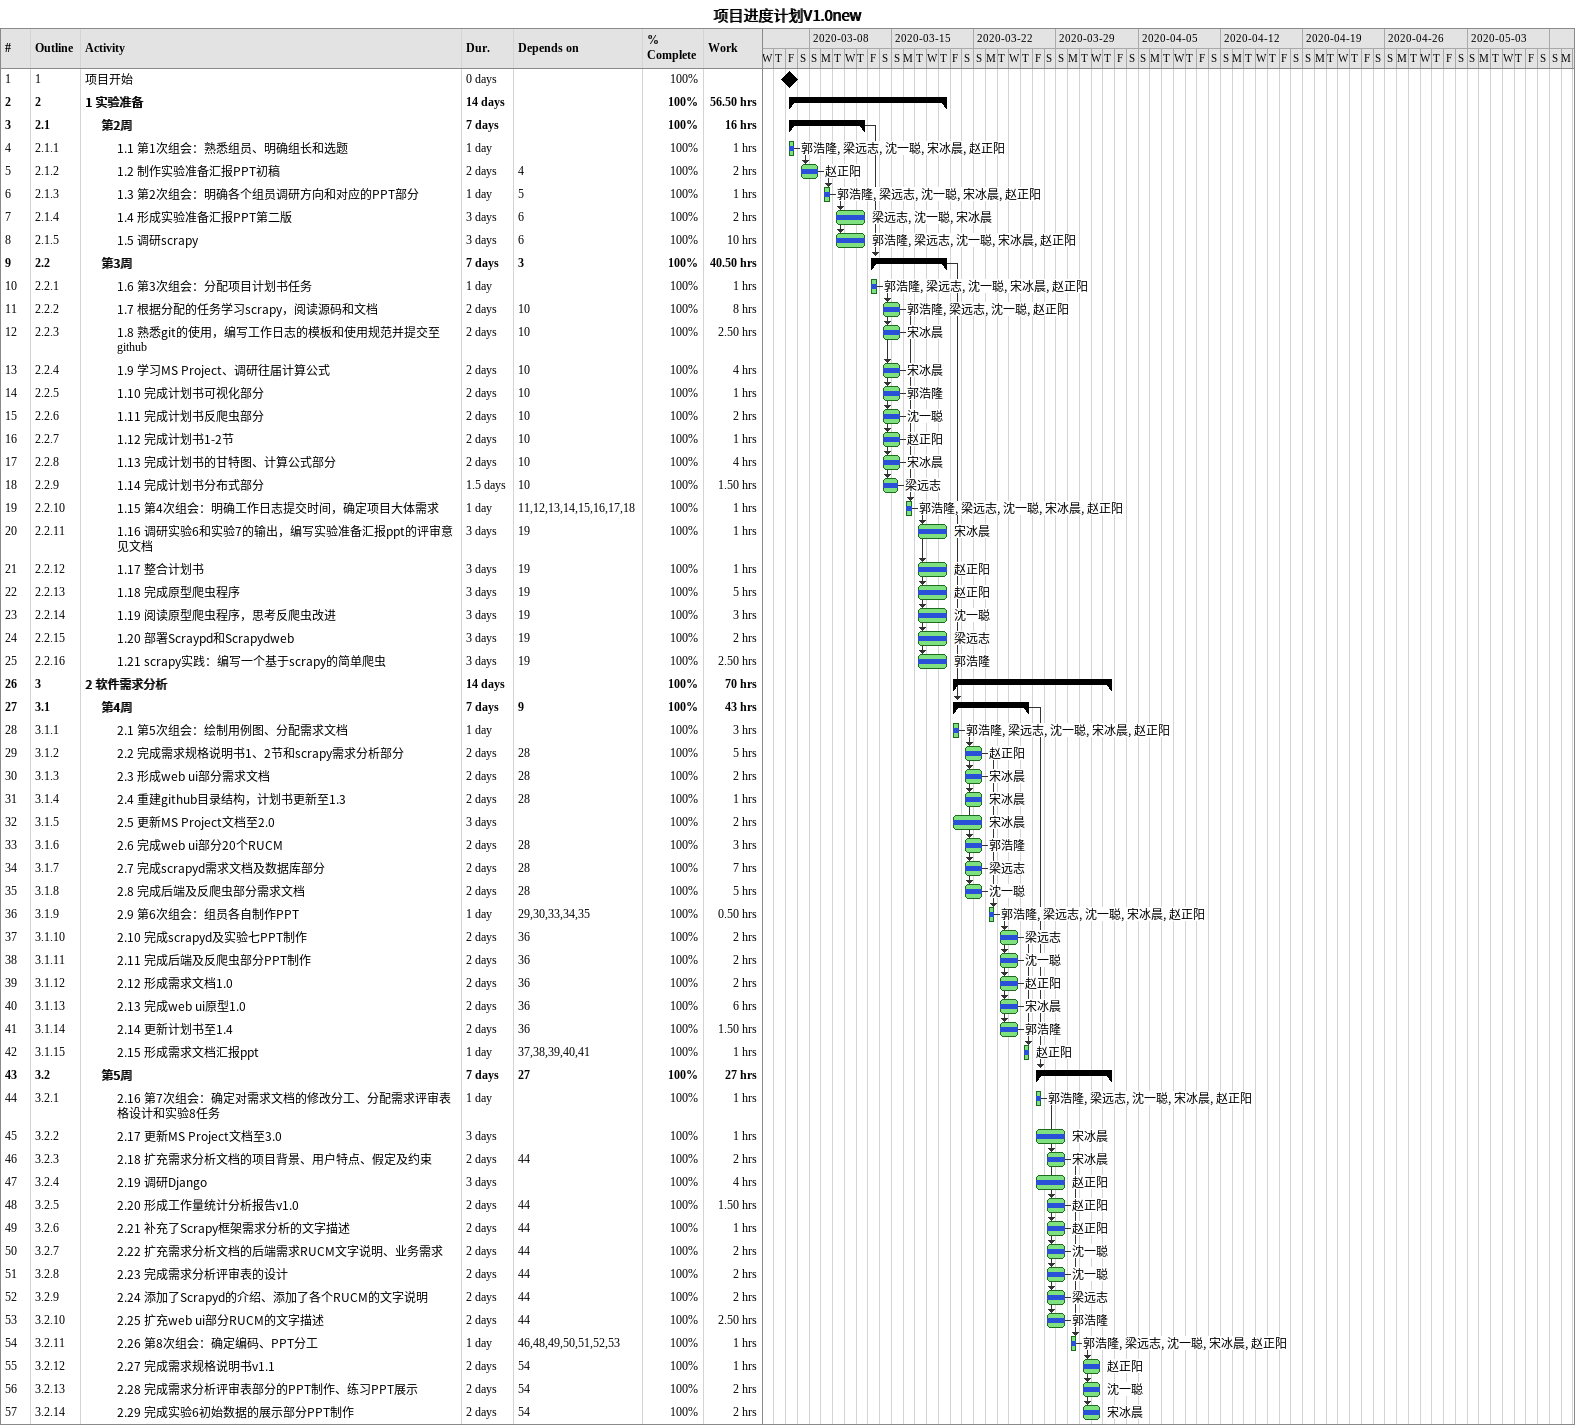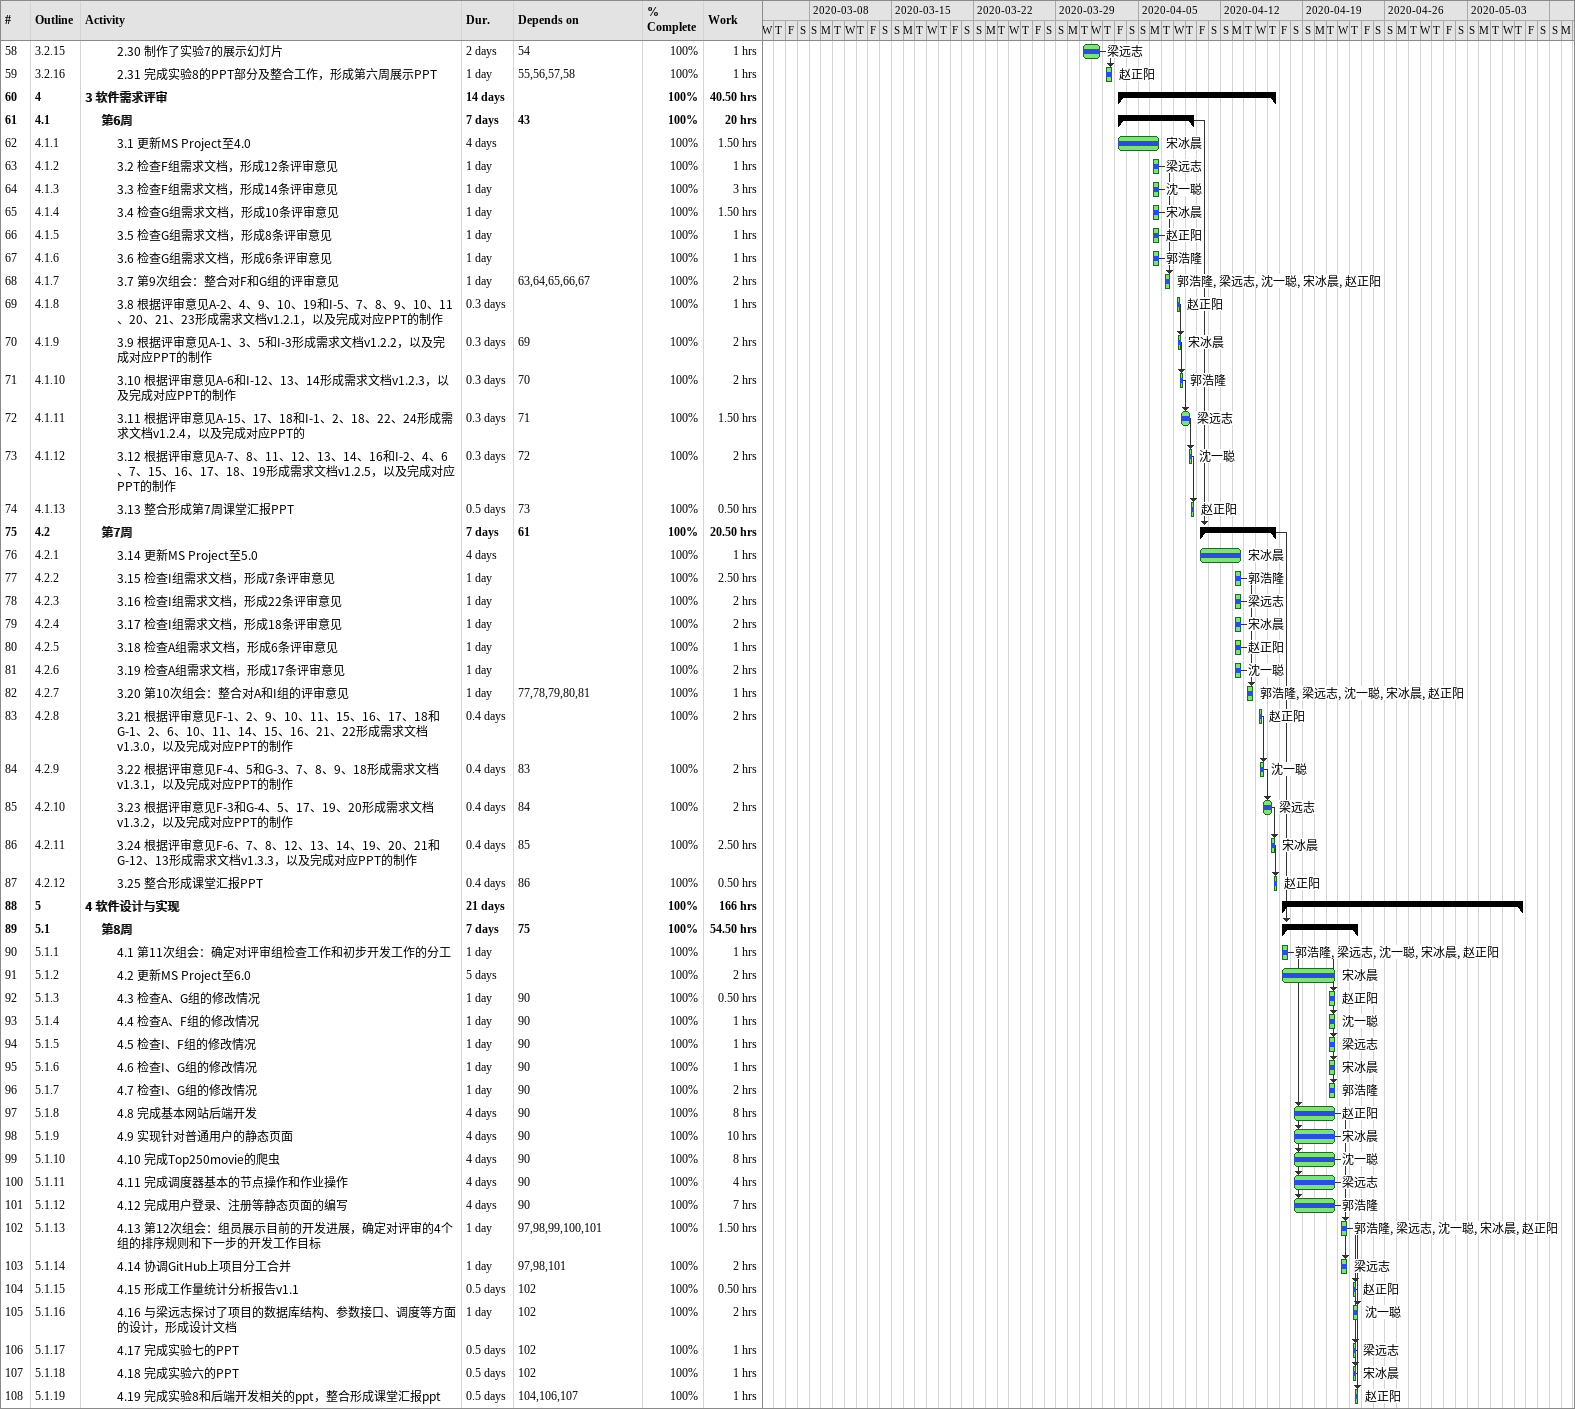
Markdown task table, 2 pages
项目进度计划V1.0new

| ID | WBS | Task | Duration | Start | Finish | Predecessors | Resources | % complete | Work (h) |
|---|---|---|---|---|---|---|---|---|---|
| 1 | 1 | 项目开始 | 0d | 2020-03-06 | 2020-03-06 |  |  | 100 |  |
| 2 | 2 | **1 实验准备** | 14d | 2020-03-06 | 2020-03-19 |  |  | 100 | 56.50 |
| 3 | 2.1 | **第2周** | 7d | 2020-03-06 | 2020-03-12 |  |  | 100 | 16 |
| 4 | 2.1.1 | 1.1 第1次组会：熟悉组员、明确组长和选题 | 1d | 2020-03-06 | 2020-03-06 |  | 郭浩隆, 梁远志, 沈一聪, 宋冰晨, 赵正阳 | 100 | 1 |
| 5 | 2.1.2 | 1.2 制作实验准备汇报PPT初稿 | 2d | 2020-03-07 | 2020-03-08 | 4 | 赵正阳 | 100 | 2 |
| 6 | 2.1.3 | 1.3 第2次组会：明确各个组员调研方向和对应的PPT部分 | 1d | 2020-03-09 | 2020-03-09 | 5 | 郭浩隆, 梁远志, 沈一聪, 宋冰晨, 赵正阳 | 100 | 1 |
| 7 | 2.1.4 | 1.4 形成实验准备汇报PPT第二版 | 3d | 2020-03-10 | 2020-03-12 | 6 | 梁远志, 沈一聪, 宋冰晨 | 100 | 2 |
| 8 | 2.1.5 | 1.5 调研scrapy | 3d | 2020-03-10 | 2020-03-12 | 6 | 郭浩隆, 梁远志, 沈一聪, 宋冰晨, 赵正阳 | 100 | 10 |
| 9 | 2.2 | **第3周** | 7d | 2020-03-13 | 2020-03-19 | 3 |  | 100 | 40.50 |
| 10 | 2.2.1 | 1.6 第3次组会：分配项目计划书任务 | 1d | 2020-03-13 | 2020-03-13 |  | 郭浩隆, 梁远志, 沈一聪, 宋冰晨, 赵正阳 | 100 | 1 |
| 11 | 2.2.2 | 1.7 根据分配的任务学习scrapy，阅读源码和文档 | 2d | 2020-03-14 | 2020-03-15 | 10 | 郭浩隆, 梁远志, 沈一聪, 赵正阳 | 100 | 8 |
| 12 | 2.2.3 | 1.8 熟悉git的使用，编写工作日志的模板和使用规范并提交至github | 2d | 2020-03-14 | 2020-03-15 | 10 | 宋冰晨 | 100 | 2.50 |
| 13 | 2.2.4 | 1.9 学习MS Project、调研往届计算公式 | 2d | 2020-03-14 | 2020-03-15 | 10 | 宋冰晨 | 100 | 4 |
| 14 | 2.2.5 | 1.10 完成计划书可视化部分 | 2d | 2020-03-14 | 2020-03-15 | 10 | 郭浩隆 | 100 | 1 |
| 15 | 2.2.6 | 1.11 完成计划书反爬虫部分 | 2d | 2020-03-14 | 2020-03-15 | 10 | 沈一聪 | 100 | 2 |
| 16 | 2.2.7 | 1.12 完成计划书1-2节 | 2d | 2020-03-14 | 2020-03-15 | 10 | 赵正阳 | 100 | 1 |
| 17 | 2.2.8 | 1.13 完成计划书的甘特图、计算公式部分 | 2d | 2020-03-14 | 2020-03-15 | 10 | 宋冰晨 | 100 | 4 |
| 18 | 2.2.9 | 1.14 完成计划书分布式部分 | 1.5d | 2020-03-14 | 2020-03-15 | 10 | 梁远志 | 100 | 1.50 |
| 19 | 2.2.10 | 1.15 第4次组会：明确工作日志提交时间，确定项目大体需求 | 1d | 2020-03-16 | 2020-03-16 | 11, 12, 13, 14, 15, 16, 17, 18 | 郭浩隆, 梁远志, 沈一聪, 宋冰晨, 赵正阳 | 100 | 1 |
| 20 | 2.2.11 | 1.16 调研实验6和实验7的输出，编写实验准备汇报ppt的评审意见文档 | 3d | 2020-03-17 | 2020-03-19 | 19 | 宋冰晨 | 100 | 1 |
| 21 | 2.2.12 | 1.17 整合计划书 | 3d | 2020-03-17 | 2020-03-19 | 19 | 赵正阳 | 100 | 1 |
| 22 | 2.2.13 | 1.18 完成原型爬虫程序 | 3d | 2020-03-17 | 2020-03-19 | 19 | 赵正阳 | 100 | 5 |
| 23 | 2.2.14 | 1.19 阅读原型爬虫程序，思考反爬虫改进 | 3d | 2020-03-17 | 2020-03-19 | 19 | 沈一聪 | 100 | 3 |
| 24 | 2.2.15 | 1.20 部署Scraypd和Scrapydweb | 3d | 2020-03-17 | 2020-03-19 | 19 | 梁远志 | 100 | 2 |
| 25 | 2.2.16 | 1.21 scrapy实践：编写一个基于scrapy的简单爬虫 | 3d | 2020-03-17 | 2020-03-19 | 19 | 郭浩隆 | 100 | 2.50 |
| 26 | 3 | **2 软件需求分析** | 14d | 2020-03-20 | 2020-04-02 |  |  | 100 | 70 |
| 27 | 3.1 | **第4周** | 7d | 2020-03-20 | 2020-03-26 | 9 |  | 100 | 43 |
| 28 | 3.1.1 | 2.1 第5次组会：绘制用例图、分配需求文档 | 1d | 2020-03-20 | 2020-03-20 |  | 郭浩隆, 梁远志, 沈一聪, 宋冰晨, 赵正阳 | 100 | 3 |
| 29 | 3.1.2 | 2.2 完成需求规格说明书1、2节和scrapy需求分析部分 | 2d | 2020-03-21 | 2020-03-22 | 28 | 赵正阳 | 100 | 5 |
| 30 | 3.1.3 | 2.3 形成web ui部分需求文档 | 2d | 2020-03-21 | 2020-03-22 | 28 | 宋冰晨 | 100 | 2 |
| 31 | 3.1.4 | 2.4 重建github目录结构，计划书更新至1.3 | 2d | 2020-03-21 | 2020-03-22 | 28 | 宋冰晨 | 100 | 1 |
| 32 | 3.1.5 | 2.5 更新MS Project文档至2.0 | 3d | 2020-03-20 | 2020-03-22 |  | 宋冰晨 | 100 | 2 |
| 33 | 3.1.6 | 2.6 完成web ui部分20个RUCM | 2d | 2020-03-21 | 2020-03-22 | 28 | 郭浩隆 | 100 | 3 |
| 34 | 3.1.7 | 2.7 完成scrapyd需求文档及数据库部分 | 2d | 2020-03-21 | 2020-03-22 | 28 | 梁远志 | 100 | 7 |
| 35 | 3.1.8 | 2.8 完成后端及反爬虫部分需求文档 | 2d | 2020-03-21 | 2020-03-22 | 28 | 沈一聪 | 100 | 5 |
| 36 | 3.1.9 | 2.9 第6次组会：组员各自制作PPT | 1d | 2020-03-23 | 2020-03-23 | 29, 30, 33, 34, 35 | 郭浩隆, 梁远志, 沈一聪, 宋冰晨, 赵正阳 | 100 | 0.50 |
| 37 | 3.1.10 | 2.10 完成scrapyd及实验七PPT制作 | 2d | 2020-03-24 | 2020-03-25 | 36 | 梁远志 | 100 | 2 |
| 38 | 3.1.11 | 2.11 完成后端及反爬虫部分PPT制作 | 2d | 2020-03-24 | 2020-03-25 | 36 | 沈一聪 | 100 | 2 |
| 39 | 3.1.12 | 2.12 形成需求文档1.0 | 2d | 2020-03-24 | 2020-03-25 | 36 | 赵正阳 | 100 | 2 |
| 40 | 3.1.13 | 2.13 完成web ui原型1.0 | 2d | 2020-03-24 | 2020-03-25 | 36 | 宋冰晨 | 100 | 6 |
| 41 | 3.1.14 | 2.14 更新计划书至1.4 | 2d | 2020-03-24 | 2020-03-25 | 36 | 郭浩隆 | 100 | 1.50 |
| 42 | 3.1.15 | 2.15 形成需求文档汇报ppt | 1d | 2020-03-26 | 2020-03-26 | 37, 38, 39, 40, 41 | 赵正阳 | 100 | 1 |
| 43 | 3.2 | **第5周** | 7d | 2020-03-27 | 2020-04-02 | 27 |  | 100 | 27 |
| 44 | 3.2.1 | 2.16 第7次组会：确定对需求文档的修改分工、分配需求评审表格设计和实验8任务 | 1d | 2020-03-27 | 2020-03-27 |  | 郭浩隆, 梁远志, 沈一聪, 宋冰晨, 赵正阳 | 100 | 1 |
| 45 | 3.2.2 | 2.17 更新MS Project文档至3.0 | 3d | 2020-03-27 | 2020-03-29 |  | 宋冰晨 | 100 | 1 |
| 46 | 3.2.3 | 2.18 扩充需求分析文档的项目背景、用户特点、假定及约束 | 2d | 2020-03-28 | 2020-03-29 | 44 | 宋冰晨 | 100 | 2 |
| 47 | 3.2.4 | 2.19 调研Django | 3d | 2020-03-27 | 2020-03-29 |  | 赵正阳 | 100 | 4 |
| 48 | 3.2.5 | 2.20 形成工作量统计分析报告v1.0 | 2d | 2020-03-28 | 2020-03-29 | 44 | 赵正阳 | 100 | 1.50 |
| 49 | 3.2.6 | 2.21 补充了Scrapy框架需求分析的文字描述 | 2d | 2020-03-28 | 2020-03-29 | 44 | 赵正阳 | 100 | 1 |
| 50 | 3.2.7 | 2.22 扩充需求分析文档的后端需求RUCM文字说明、业务需求 | 2d | 2020-03-28 | 2020-03-29 | 44 | 沈一聪 | 100 | 2 |
| 51 | 3.2.8 | 2.23 完成需求分析评审表的设计 | 2d | 2020-03-28 | 2020-03-29 | 44 | 沈一聪 | 100 | 2 |
| 52 | 3.2.9 | 2.24 添加了Scrapyd的介绍、添加了各个RUCM的文字说明 | 2d | 2020-03-28 | 2020-03-29 | 44 | 梁远志 | 100 | 2 |
| 53 | 3.2.10 | 2.25 扩充web ui部分RUCM的文字描述 | 2d | 2020-03-28 | 2020-03-29 | 44 | 郭浩隆 | 100 | 2.50 |
| 54 | 3.2.11 | 2.26 第8次组会：确定编码、PPT分工 | 1d | 2020-03-30 | 2020-03-30 | 46, 48, 49, 50, 51, 52, 53 | 郭浩隆, 梁远志, 沈一聪, 宋冰晨, 赵正阳 | 100 | 1 |
| 55 | 3.2.12 | 2.27 完成需求规格说明书v1.1 | 2d | 2020-03-31 | 2020-04-01 | 54 | 赵正阳 | 100 | 1 |
| 56 | 3.2.13 | 2.28 完成需求分析评审表部分的PPT制作、练习PPT展示 | 2d | 2020-03-31 | 2020-04-01 | 54 | 沈一聪 | 100 | 2 |
| 57 | 3.2.14 | 2.29 完成实验6初始数据的展示部分PPT制作 | 2d | 2020-03-31 | 2020-04-01 | 54 | 宋冰晨 | 100 | 2 |
| 58 | 3.2.15 | 2.30 制作了实验7的展示幻灯片 | 2d | 2020-03-31 | 2020-04-01 | 54 | 梁远志 | 100 | 1 |
| 59 | 3.2.16 | 2.31 完成实验8的PPT部分及整合工作，形成第六周展示PPT | 1d | 2020-04-02 | 2020-04-02 | 55, 56, 57, 58 | 赵正阳 | 100 | 1 |
| 60 | 4 | **3 软件需求评审** | 14d | 2020-04-03 | 2020-04-16 |  |  | 100 | 40.50 |
| 61 | 4.1 | **第6周** | 7d | 2020-04-03 | 2020-04-09 | 43 |  | 100 | 20 |
| 62 | 4.1.1 | 3.1 更新MS Project至4.0 | 4d | 2020-04-03 | 2020-04-06 |  | 宋冰晨 | 100 | 1.50 |
| 63 | 4.1.2 | 3.2 检查F组需求文档，形成12条评审意见 | 1d | 2020-04-06 | 2020-04-06 |  | 梁远志 | 100 | 1 |
| 64 | 4.1.3 | 3.3 检查F组需求文档，形成14条评审意见 | 1d | 2020-04-06 | 2020-04-06 |  | 沈一聪 | 100 | 3 |
| 65 | 4.1.4 | 3.4 检查G组需求文档，形成10条评审意见 | 1d | 2020-04-06 | 2020-04-06 |  | 宋冰晨 | 100 | 1.50 |
| 66 | 4.1.5 | 3.5 检查G组需求文档，形成8条评审意见 | 1d | 2020-04-06 | 2020-04-06 |  | 赵正阳 | 100 | 1 |
| 67 | 4.1.6 | 3.6 检查G组需求文档，形成6条评审意见 | 1d | 2020-04-06 | 2020-04-06 |  | 郭浩隆 | 100 | 1 |
| 68 | 4.1.7 | 3.7 第9次组会：整合对F和G组的评审意见 | 1d | 2020-04-07 | 2020-04-07 | 63, 64, 65, 66, 67 | 郭浩隆, 梁远志, 沈一聪, 宋冰晨, 赵正阳 | 100 | 2 |
| 69 | 4.1.8 | 3.8 根据评审意见A-2、4、9、10、19和I-5、7、8、9、10、11、20、21、23形成需求文档v1.2.1，以及完成对应PPT的制作 | 0.3d | 2020-04-08 | 2020-04-08 |  | 赵正阳 | 100 | 1 |
| 70 | 4.1.9 | 3.9 根据评审意见A-1、3、5和I-3形成需求文档v1.2.2，以及完成对应PPT的制作 | 0.3d | 2020-04-08 | 2020-04-08 | 69 | 宋冰晨 | 100 | 2 |
| 71 | 4.1.10 | 3.10 根据评审意见A-6和I-12、13、14形成需求文档v1.2.3，以及完成对应PPT的制作 | 0.3d | 2020-04-08 | 2020-04-08 | 70 | 郭浩隆 | 100 | 2 |
| 72 | 4.1.11 | 3.11 根据评审意见A-15、17、18和I-1、2、18、22、24形成需求文档v1.2.4，以及完成对应PPT的 | 0.3d | 2020-04-08 | 2020-04-09 | 71 | 梁远志 | 100 | 1.50 |
| 73 | 4.1.12 | 3.12 根据评审意见A-7、8、11、12、13、14、16和I-2、4、6、7、15、16、17、18、19形成需求文档v1.2.5，以及完成对应PPT的制作 | 0.3d | 2020-04-09 | 2020-04-09 | 72 | 沈一聪 | 100 | 2 |
| 74 | 4.1.13 | 3.13 整合形成第7周课堂汇报PPT | 0.5d | 2020-04-09 | 2020-04-09 | 73 | 赵正阳 | 100 | 0.50 |
| 75 | 4.2 | **第7周** | 7d | 2020-04-10 | 2020-04-16 | 61 |  | 100 | 20.50 |
| 76 | 4.2.1 | 3.14 更新MS Project至5.0 | 4d | 2020-04-10 | 2020-04-13 |  | 宋冰晨 | 100 | 1 |
| 77 | 4.2.2 | 3.15 检查I组需求文档，形成7条评审意见 | 1d | 2020-04-13 | 2020-04-13 |  | 郭浩隆 | 100 | 2.50 |
| 78 | 4.2.3 | 3.16 检查I组需求文档，形成22条评审意见 | 1d | 2020-04-13 | 2020-04-13 |  | 梁远志 | 100 | 2 |
| 79 | 4.2.4 | 3.17 检查I组需求文档，形成18条评审意见 | 1d | 2020-04-13 | 2020-04-13 |  | 宋冰晨 | 100 | 2 |
| 80 | 4.2.5 | 3.18 检查A组需求文档，形成6条评审意见 | 1d | 2020-04-13 | 2020-04-13 |  | 赵正阳 | 100 | 1 |
| 81 | 4.2.6 | 3.19 检查A组需求文档，形成17条评审意见 | 1d | 2020-04-13 | 2020-04-13 |  | 沈一聪 | 100 | 2 |
| 82 | 4.2.7 | 3.20 第10次组会：整合对A和I组的评审意见 | 1d | 2020-04-14 | 2020-04-14 | 77, 78, 79, 80, 81 | 郭浩隆, 梁远志, 沈一聪, 宋冰晨, 赵正阳 | 100 | 1 |
| 83 | 4.2.8 | 3.21 根据评审意见F-1、2、9、10、11、15、16、17、18和G-1、2、6、10、11、14、15、16、21、22形成需求文档v1.3.0，以及完成对应PPT的制作 | 0.4d | 2020-04-15 | 2020-04-15 |  | 赵正阳 | 100 | 2 |
| 84 | 4.2.9 | 3.22 根据评审意见F-4、5和G-3、7、8、9、18形成需求文档v1.3.1，以及完成对应PPT的制作 | 0.4d | 2020-04-15 | 2020-04-15 | 83 | 沈一聪 | 100 | 2 |
| 85 | 4.2.10 | 3.23 根据评审意见F-3和G-4、5、17、19、20形成需求文档v1.3.2，以及完成对应PPT的制作 | 0.4d | 2020-04-15 | 2020-04-16 | 84 | 梁远志 | 100 | 2 |
| 86 | 4.2.11 | 3.24 根据评审意见F-6、7、8、12、13、14、19、20、21和G-12、13形成需求文档v1.3.3，以及完成对应PPT的制作 | 0.4d | 2020-04-16 | 2020-04-16 | 85 | 宋冰晨 | 100 | 2.50 |
| 87 | 4.2.12 | 3.25 整合形成课堂汇报PPT | 0.4d | 2020-04-16 | 2020-04-16 | 86 | 赵正阳 | 100 | 0.50 |
| 88 | 5 | **4 软件设计与实现** | 21d | 2020-04-17 | 2020-05-07 |  |  | 100 | 166 |
| 89 | 5.1 | **第8周** | 7d | 2020-04-17 | 2020-04-23 | 75 |  | 100 | 54.50 |
| 90 | 5.1.1 | 4.1 第11次组会：确定对评审组检查工作和初步开发工作的分工 | 1d | 2020-04-17 | 2020-04-17 |  | 郭浩隆, 梁远志, 沈一聪, 宋冰晨, 赵正阳 | 100 | 1 |
| 91 | 5.1.2 | 4.2 更新MS Project至6.0 | 5d | 2020-04-17 | 2020-04-21 |  | 宋冰晨 | 100 | 2 |
| 92 | 5.1.3 | 4.3 检查A、G组的修改情况 | 1d | 2020-04-21 | 2020-04-21 | 90 | 赵正阳 | 100 | 0.50 |
| 93 | 5.1.4 | 4.4 检查A、F组的修改情况 | 1d | 2020-04-21 | 2020-04-21 | 90 | 沈一聪 | 100 | 1 |
| 94 | 5.1.5 | 4.5 检查I、F组的修改情况 | 1d | 2020-04-21 | 2020-04-21 | 90 | 梁远志 | 100 | 1 |
| 95 | 5.1.6 | 4.6 检查I、G组的修改情况 | 1d | 2020-04-21 | 2020-04-21 | 90 | 宋冰晨 | 100 | 1 |
| 96 | 5.1.7 | 4.7 检查I、G组的修改情况 | 1d | 2020-04-21 | 2020-04-21 | 90 | 郭浩隆 | 100 | 2 |
| 97 | 5.1.8 | 4.8 完成基本网站后端开发 | 4d | 2020-04-18 | 2020-04-21 | 90 | 赵正阳 | 100 | 8 |
| 98 | 5.1.9 | 4.9 实现针对普通用户的静态页面 | 4d | 2020-04-18 | 2020-04-21 | 90 | 宋冰晨 | 100 | 10 |
| 99 | 5.1.10 | 4.10 完成Top250movie的爬虫 | 4d | 2020-04-18 | 2020-04-21 | 90 | 沈一聪 | 100 | 8 |
| 100 | 5.1.11 | 4.11 完成调度器基本的节点操作和作业操作 | 4d | 2020-04-18 | 2020-04-21 | 90 | 梁远志 | 100 | 4 |
| 101 | 5.1.12 | 4.12 完成用户登录、注册等静态页面的编写 | 4d | 2020-04-18 | 2020-04-21 | 90 | 郭浩隆 | 100 | 7 |
| 102 | 5.1.13 | 4.13 第12次组会：组员展示目前的开发进展，确定对评审的4个组的排序规则和下一步的开发工作目标 | 1d | 2020-04-22 | 2020-04-22 | 97, 98, 99, 100, 101 | 郭浩隆, 梁远志, 沈一聪, 宋冰晨, 赵正阳 | 100 | 1.50 |
| 103 | 5.1.14 | 4.14 协调GitHub上项目分工合并 | 1d | 2020-04-22 | 2020-04-22 | 97, 98, 101 | 梁远志 | 100 | 2 |
| 104 | 5.1.15 | 4.15 形成工作量统计分析报告v1.1 | 0.5d | 2020-04-23 | 2020-04-23 | 102 | 赵正阳 | 100 | 0.50 |
| 105 | 5.1.16 | 4.16 与梁远志探讨了项目的数据库结构、参数接口、调度等方面的设计，形成设计文档 | 1d | 2020-04-23 | 2020-04-23 | 102 | 沈一聪 | 100 | 2 |
| 106 | 5.1.17 | 4.17 完成实验七的PPT | 0.5d | 2020-04-23 | 2020-04-23 | 102 | 梁远志 | 100 | 1 |
| 107 | 5.1.18 | 4.18 完成实验六的PPT | 0.5d | 2020-04-23 | 2020-04-23 | 102 | 宋冰晨 | 100 | 1 |
| 108 | 5.1.19 | 4.19 完成实验8和后端开发相关的ppt，整合形成课堂汇报ppt | 0.5d | 2020-04-23 | 2020-04-23 | 104, 106, 107 | 赵正阳 | 100 | 1 |
